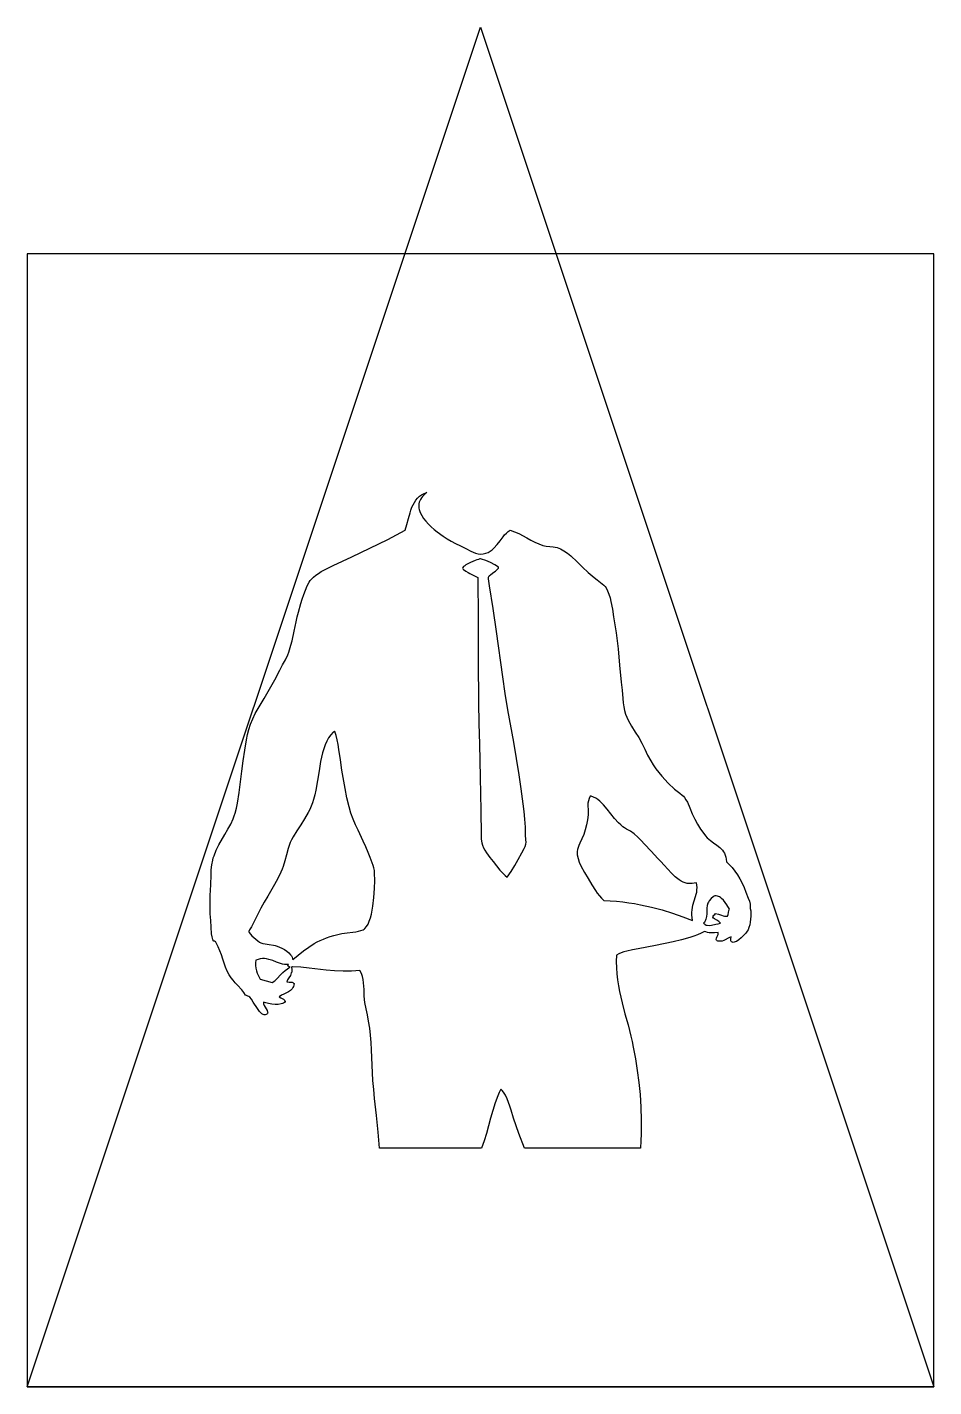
# Model space of a CAD drawing. Extents: x 0 to 2, y 0 to 3.
import ezdxf

# ---------------------------------------------------------------- set-up
doc = ezdxf.new("R2010")
doc.units = 0
doc.layers.add('IMPORT_-_POUR_GUYS_INC_FIN', color=18, linetype='CONTINUOUS')
doc.layers.add('LAYER_1', color=18, linetype='CONTINUOUS')

msp = doc.modelspace()

# ---------------------------------------------------------------- linework, layer by layer
at = {"layer": 'IMPORT_-_POUR_GUYS_INC_FIN'}
for points in [[(0.4121, 1.1719), (0.4171, 1.1841), (0.423, 1.1959), (0.4363, 1.2188), (0.4429, 1.2301), (0.4492, 1.2416), (0.4546, 1.2534), (0.4569, 1.2595), (0.4589, 1.2656), (0.4618, 1.2767), (0.4641, 1.288), (0.4675, 1.3113), (0.4703, 1.3348), (0.4733, 1.3581), (0.4767, 1.3813), (0.48, 1.4046), (0.4839, 1.4278), (0.4862, 1.4393), (0.4889, 1.4506), (0.4926, 1.4622), (0.4974, 1.4738), (0.5031, 1.4853), (0.5093, 1.4966), (0.5224, 1.5186), (0.5288, 1.5292), (0.5346, 1.5395), (0.546, 1.5603), (0.5574, 1.5815), (0.5634, 1.5927), (0.5695, 1.604), (0.5749, 1.6153), (0.5772, 1.6207), (0.579, 1.626), (0.5818, 1.6361), (0.5843, 1.6463), (0.5887, 1.6672), (0.593, 1.6882), (0.5955, 1.6986), (0.5982, 1.7089), (0.6038, 1.7281), (0.6068, 1.7382), (0.6101, 1.7482), (0.6137, 1.7579), (0.6177, 1.767), (0.6222, 1.7752), (0.6245, 1.7788), (0.6271, 1.7821), (0.6314, 1.7867), (0.6365, 1.7909), (0.6423, 1.7949), (0.6486, 1.7987), (0.6619, 1.8057), (0.6751, 1.8122), (0.7158, 1.8317), (0.7561, 1.8506), (0.776, 1.8602), (0.7955, 1.8699), (0.8148, 1.8799), (0.8337, 1.8902), (0.8374, 1.9029), (0.8409, 1.9158), (0.8445, 1.9285), (0.8466, 1.9346), (0.8488, 1.9406), (0.8514, 1.9462), (0.8542, 1.9515), (0.8575, 1.9564), (0.8612, 1.9609), (0.8654, 1.9649), (0.8702, 1.9682), (0.8756, 1.971), (0.8817, 1.9731), (0.878, 1.9702), (0.8747, 1.9673), (0.8719, 1.9643), (0.8695, 1.9612), (0.8676, 1.9581), (0.8661, 1.955), (0.865, 1.9518), (0.8642, 1.9486), (0.8639, 1.9454), (0.8639, 1.9421), (0.8642, 1.9388), (0.8649, 1.9356), (0.8671, 1.929), (0.8703, 1.9225), (0.8745, 1.9161), (0.8794, 1.9098), (0.885, 1.9036), (0.8911, 1.8977), (0.8975, 1.892), (0.9042, 1.8867), (0.9178, 1.877), (0.9265, 1.8714), (0.9355, 1.8661), (0.9452, 1.8609), (0.9562, 1.8554), (0.9673, 1.8497), (0.9784, 1.8438), (0.9839, 1.8413), (0.9893, 1.8392), (0.9945, 1.8379), (0.9994, 1.8374), (1.0059, 1.8379), (1.0116, 1.8391), (1.0168, 1.841), (1.0215, 1.8436), (1.0257, 1.8467), (1.0296, 1.8502), (1.0367, 1.8582), (1.0432, 1.8669), (1.0498, 1.8756), (1.0533, 1.8797), (1.057, 1.8836), (1.0611, 1.8871), (1.0655, 1.8902), (1.0751, 1.8867), (1.0844, 1.8825), (1.1021, 1.8731), (1.1108, 1.8684), (1.1196, 1.8639), (1.1285, 1.8599), (1.1376, 1.8566), (1.145, 1.855), (1.1527, 1.8542), (1.1606, 1.8534), (1.1647, 1.8528), (1.1688, 1.8518), (1.1726, 1.8506), (1.1763, 1.8489), (1.184, 1.8447), (1.1916, 1.8394), (1.1991, 1.8334), (1.2133, 1.8205), (1.2253, 1.8086), (1.2377, 1.7968), (1.2505, 1.7857), (1.2574, 1.7804), (1.2649, 1.7749), (1.2718, 1.769), (1.2747, 1.766), (1.2769, 1.7629), (1.2805, 1.7562), (1.2834, 1.749), (1.2858, 1.7412), (1.2877, 1.7331), (1.2909, 1.7162), (1.2937, 1.6993), (1.2967, 1.6813), (1.2992, 1.6635), (1.3034, 1.628), (1.307, 1.5921), (1.3106, 1.5551), (1.3122, 1.5369), (1.3138, 1.5184), (1.3149, 1.5094), (1.3163, 1.5006), (1.318, 1.4922), (1.3202, 1.4842), (1.3227, 1.4774), (1.3258, 1.4706), (1.3333, 1.4574), (1.3414, 1.4447), (1.349, 1.4326), (1.3559, 1.4199), (1.3623, 1.407), (1.3686, 1.3939), (1.3754, 1.381), (1.3808, 1.3721), (1.3867, 1.3636), (1.3931, 1.3553), (1.3998, 1.3473), (1.414, 1.3322), (1.4283, 1.3185), (1.4337, 1.314), (1.4396, 1.3097), (1.4452, 1.3053), (1.4477, 1.303), (1.4499, 1.3004), (1.4533, 1.2954), (1.4564, 1.2897), (1.462, 1.2773), (1.4672, 1.2645), (1.4699, 1.2583), (1.4727, 1.2524), (1.4788, 1.2412), (1.4853, 1.2306), (1.4924, 1.2206), (1.4963, 1.2159), (1.5003, 1.2116), (1.5071, 1.2055), (1.5141, 1.2002), (1.5211, 1.1951), (1.5277, 1.1899), (1.5307, 1.187), (1.5335, 1.184), (1.536, 1.1807), (1.5381, 1.1772), (1.5399, 1.1732), (1.5412, 1.1689), (1.5421, 1.1641), (1.5424, 1.1587), (1.5487, 1.1526), (1.5549, 1.1456), (1.5609, 1.1379), (1.5667, 1.1295), (1.5721, 1.1205), (1.5771, 1.1111), (1.5817, 1.1014), (1.5856, 1.0914), (1.5908, 1.078), (1.5933, 1.0713), (1.5952, 1.065), (1.5952, 1.0606), (1.5951, 1.058), (1.5952, 1.0554), (1.596, 1.0502), (1.5963, 1.0445), (1.5963, 1.0383), (1.5958, 1.032), (1.595, 1.0256), (1.5939, 1.0195), (1.5923, 1.0137), (1.5904, 1.0086), (1.5885, 1.0053), (1.585, 1.0009), (1.5805, 0.9959), (1.5753, 0.9908), (1.5698, 0.9862), (1.5644, 0.9827), (1.5619, 0.9815), (1.5595, 0.9808), (1.5574, 0.9805), (1.5556, 0.9809), (1.5539, 0.9818), (1.5528, 0.9827), (1.5522, 0.9837), (1.5521, 0.9849), (1.5525, 0.9881), (1.5532, 0.993), (1.5496, 0.9916), (1.5463, 0.99), (1.5401, 0.9863), (1.5367, 0.9847), (1.5329, 0.9835), (1.5285, 0.983), (1.5232, 0.9833), (1.5219, 0.984), (1.521, 0.9848), (1.5204, 0.9858), (1.5202, 0.987), (1.5205, 0.9896), (1.5216, 0.9925), (1.524, 0.9983), (1.5246, 1.0007), (1.5246, 1.0017), (1.5244, 1.0026), (1.5164, 1.0016), (1.5083, 1.0015), (1.5045, 1.0019), (1.5008, 1.0026), (1.4974, 1.0036), (1.4943, 1.005), (1.4867, 1.0011), (1.4787, 0.9976), (1.4704, 0.9943), (1.4617, 0.9914), (1.4437, 0.9861), (1.425, 0.9815), (1.3862, 0.9738), (1.3478, 0.9665), (1.3351, 0.9641), (1.3225, 0.9613), (1.3164, 0.9596), (1.3106, 0.9576), (1.305, 0.9551), (1.2998, 0.9521), (1.2995, 0.9381), (1.2998, 0.9244), (1.3008, 0.911), (1.3023, 0.8979), (1.3043, 0.885), (1.3067, 0.8723), (1.3123, 0.8473), (1.3187, 0.8228), (1.3254, 0.7984), (1.3316, 0.7739), (1.3345, 0.7616), (1.337, 0.7491), (1.3416, 0.7236), (1.3457, 0.6978), (1.3492, 0.6716), (1.352, 0.6447), (1.3538, 0.617), (1.3546, 0.5882), (1.3546, 0.5734), (1.3543, 0.5582), (1.3536, 0.5427), (1.3526, 0.5269), (1.0967, 0.5269), (1.0846, 0.5592), (1.0727, 0.593), (1.0675, 0.6103), (1.0649, 0.619), (1.0621, 0.6275), (1.0589, 0.6356), (1.0551, 0.6433), (1.0506, 0.6504), (1.048, 0.6536), (1.0451, 0.6566), (1.0415, 0.6495), (1.0381, 0.642), (1.0322, 0.6263), (1.027, 0.6098), (1.0223, 0.5929), (1.0177, 0.5759), (1.013, 0.559), (1.0078, 0.5426), (1.005, 0.5346), (1.0019, 0.5269), (0.7773, 0.5269), (0.7744, 0.562), (0.7705, 0.5984), (0.7663, 0.6364), (0.7644, 0.6559), (0.7628, 0.6758), (0.761, 0.7096), (0.7597, 0.7433), (0.7588, 0.7599), (0.7575, 0.776), (0.7557, 0.7917), (0.7532, 0.8068), (0.7504, 0.8204), (0.7476, 0.834), (0.7452, 0.8478), (0.7436, 0.862), (0.743, 0.8769), (0.7427, 0.8843), (0.7421, 0.8916), (0.7412, 0.8988), (0.7396, 0.9057), (0.7373, 0.9123), (0.734, 0.9185), (0.7247, 0.9176), (0.7154, 0.917), (0.6967, 0.9169), (0.678, 0.9179), (0.6593, 0.9195), (0.622, 0.9237), (0.6034, 0.9256), (0.5851, 0.9269), (0.5838, 0.9267), (0.5833, 0.9255), (0.5837, 0.9216), (0.5841, 0.9169), (0.5837, 0.915), (0.5826, 0.9137), (0.5819, 0.9106), (0.5806, 0.9078), (0.5772, 0.9027), (0.574, 0.8979), (0.5732, 0.8956), (0.573, 0.8933), (0.5778, 0.8932), (0.5823, 0.8929), (0.5843, 0.8925), (0.5861, 0.8919), (0.5876, 0.8909), (0.5887, 0.8896), (0.5882, 0.8863), (0.5873, 0.8834), (0.586, 0.8808), (0.5845, 0.8785), (0.5827, 0.8764), (0.5807, 0.8746), (0.5761, 0.8715), (0.5659, 0.8665), (0.5608, 0.8639), (0.5562, 0.8608), (0.5596, 0.8582), (0.5636, 0.8561), (0.5654, 0.855), (0.5671, 0.8537), (0.5685, 0.8521), (0.5694, 0.85), (0.5678, 0.8482), (0.5656, 0.8467), (0.5631, 0.8455), (0.5603, 0.8447), (0.5538, 0.8438), (0.5467, 0.8438), (0.5395, 0.8445), (0.5325, 0.8458), (0.5263, 0.8473), (0.5214, 0.8488), (0.5211, 0.8472), (0.5212, 0.8454), (0.5225, 0.8417), (0.5247, 0.8379), (0.5272, 0.834), (0.5293, 0.8303), (0.5304, 0.8268), (0.5305, 0.8252), (0.53, 0.8237), (0.529, 0.8224), (0.5274, 0.8212), (0.5251, 0.8204), (0.5228, 0.8205), (0.5203, 0.8214), (0.5179, 0.823), (0.5154, 0.8252), (0.5128, 0.8279), (0.5079, 0.8344), (0.4986, 0.8488), (0.4946, 0.855), (0.4913, 0.8596), (0.4892, 0.8611), (0.4867, 0.8622), (0.4841, 0.8632), (0.4817, 0.8644), (0.4779, 0.8704), (0.4736, 0.876), (0.464, 0.8864), (0.4591, 0.8915), (0.4543, 0.8969), (0.4498, 0.9026), (0.4457, 0.9089), (0.4415, 0.9171), (0.4378, 0.9257), (0.4315, 0.9438), (0.4284, 0.953), (0.4251, 0.9621), (0.4213, 0.9711), (0.4169, 0.9797), (0.4164, 0.981), (0.4154, 0.9819), (0.413, 0.983), (0.4117, 0.9836), (0.4106, 0.9843), (0.4099, 0.9854), (0.4097, 0.9869), (0.4079, 0.993), (0.4068, 0.9997), (0.4056, 1.0141), (0.4049, 1.029), (0.4044, 1.0364), (0.4037, 1.0434), (0.4037, 1.0842), (0.4046, 1.0958), (0.4051, 1.1073), (0.4056, 1.1299), (0.4062, 1.1409), (0.4073, 1.1516), (0.4092, 1.162), (0.4105, 1.167)], [(0.9943, 1.7854), (0.9948, 1.6943), (0.9951, 1.6022), (0.9958, 1.5098), (0.9965, 1.4637), (0.9976, 1.4177), (0.9991, 1.3452), (1.0005, 1.2719), (1.001, 1.2541), (1.0014, 1.2357), (1.0014, 1.2174), (1.0018, 1.2086), (1.0029, 1.2005), (1.0044, 1.1949), (1.0068, 1.1893), (1.0098, 1.1838), (1.0133, 1.1783), (1.0208, 1.168), (1.0276, 1.159), (1.035, 1.1494), (1.0425, 1.1402), (1.0504, 1.1318), (1.0546, 1.1279), (1.0591, 1.1243), (1.0676, 1.1371), (1.0756, 1.1501), (1.0833, 1.1637), (1.091, 1.1781), (1.0963, 1.1876), (1.0986, 1.1925), (1.1, 1.1971), (1.1004, 1.2019), (1.1002, 1.2071), (1.0995, 1.2181), (1.099, 1.2352), (1.0978, 1.2523), (1.0963, 1.2693), (1.0943, 1.2863), (1.0899, 1.3193), (1.0853, 1.3505), (1.0796, 1.3867), (1.0734, 1.4225), (1.0605, 1.4934), (1.0547, 1.5299), (1.0495, 1.5668), (1.035, 1.6669), (1.0277, 1.7172), (1.02, 1.7677), (1.0181, 1.778), (1.0175, 1.7828), (1.0176, 1.7863), (1.0183, 1.7877), (1.0194, 1.7892), (1.0226, 1.7921), (1.0295, 1.7973), (1.0328, 1.7999), (1.036, 1.8024), (1.0385, 1.8051), (1.0394, 1.8066), (1.04, 1.8082), (1.0316, 1.8138), (1.022, 1.8188), (1.0119, 1.8231), (1.0019, 1.8263), (1.0002, 1.8266), (0.9985, 1.8266), (0.9953, 1.8258), (0.992, 1.8244), (0.9886, 1.823), (0.9832, 1.821), (0.9781, 1.8187), (0.9738, 1.8166), (0.968, 1.8135), (0.9651, 1.8117), (0.9627, 1.8098), (0.9611, 1.808), (0.9605, 1.8063), (0.961, 1.8047), (0.9625, 1.8031), (0.9673, 1.7998), (0.9727, 1.7969), (0.9767, 1.7949), (0.9854, 1.7898)], [(0.5154, 0.9797), (0.5201, 0.9783), (0.5249, 0.9773), (0.5341, 0.9761), (0.543, 0.9748), (0.5473, 0.9739), (0.5514, 0.9725), (0.562, 0.9679), (0.5673, 0.9649), (0.5724, 0.9616), (0.5771, 0.9577), (0.5811, 0.9532), (0.5828, 0.9508), (0.5842, 0.9482), (0.5854, 0.9454), (0.5862, 0.9425), (0.598, 0.9525), (0.6095, 0.9618), (0.6211, 0.9703), (0.6333, 0.978), (0.6397, 0.9815), (0.6464, 0.9848), (0.6533, 0.9879), (0.6606, 0.9908), (0.6684, 0.9935), (0.6765, 0.9959), (0.6852, 0.9981), (0.6943, 1.0002), (0.706, 1.0018), (0.7186, 1.0031), (0.7249, 1.004), (0.7308, 1.0051), (0.7363, 1.0066), (0.7412, 1.0086), (0.7432, 1.0098), (0.7451, 1.0114), (0.7487, 1.0156), (0.7519, 1.021), (0.7547, 1.0274), (0.7572, 1.0348), (0.7593, 1.0429), (0.7611, 1.0516), (0.7627, 1.0607), (0.7649, 1.0799), (0.7662, 1.0992), (0.7666, 1.1175), (0.7664, 1.1335), (0.7659, 1.1392), (0.7648, 1.1449), (0.7632, 1.1506), (0.7613, 1.1563), (0.7567, 1.1676), (0.752, 1.1791), (0.7468, 1.1917), (0.7413, 1.2039), (0.7299, 1.2279), (0.7243, 1.2401), (0.7191, 1.2528), (0.7142, 1.266), (0.71, 1.28), (0.7052, 1.2998), (0.7011, 1.3199), (0.6943, 1.3605), (0.6911, 1.3833), (0.6877, 1.4062), (0.6858, 1.4172), (0.6837, 1.4276), (0.6814, 1.4372), (0.6788, 1.4458), (0.6776, 1.4458), (0.6768, 1.4454), (0.6761, 1.4449), (0.6751, 1.4446), (0.6697, 1.4386), (0.6649, 1.4319), (0.6608, 1.4245), (0.6573, 1.4164), (0.6542, 1.4079), (0.6516, 1.3988), (0.6494, 1.3893), (0.6474, 1.3794), (0.6438, 1.3589), (0.6405, 1.3378), (0.6367, 1.3165), (0.6345, 1.306), (0.6319, 1.2957), (0.6296, 1.2883), (0.6268, 1.2811), (0.6236, 1.274), (0.6199, 1.267), (0.6119, 1.2534), (0.6034, 1.24), (0.5949, 1.2268), (0.587, 1.2138), (0.5834, 1.2072), (0.5803, 1.2007), (0.5776, 1.1941), (0.5754, 1.1875), (0.5718, 1.1738), (0.5684, 1.1608), (0.5647, 1.1483), (0.5625, 1.1421), (0.5598, 1.1359), (0.553, 1.1217), (0.5457, 1.1083), (0.5306, 1.0823), (0.5229, 1.0693), (0.5154, 1.0558), (0.508, 1.0417), (0.501, 1.0266), (0.4946, 1.0153), (0.4907, 1.0084), (0.4889, 1.005), (0.4892, 1.0039), (0.4899, 1.0025), (0.4923, 0.9991), (0.4959, 0.9952), (0.5002, 0.9912), (0.509, 0.9838), (0.5127, 0.9812)], [(1.2373, 1.1215), (1.2453, 1.1079), (1.2534, 1.0952), (1.2577, 1.0893), (1.2622, 1.0837), (1.267, 1.0784), (1.2721, 1.0734), (1.2863, 1.0726), (1.3002, 1.0714), (1.3137, 1.07), (1.3269, 1.0682), (1.3399, 1.0661), (1.3526, 1.0638), (1.3772, 1.0584), (1.4009, 1.0521), (1.4239, 1.045), (1.4461, 1.0372), (1.4679, 1.029), (1.4666, 1.0352), (1.4661, 1.041), (1.4661, 1.0467), (1.4666, 1.0521), (1.4687, 1.0625), (1.4716, 1.0723), (1.4746, 1.0819), (1.4759, 1.0867), (1.4769, 1.0916), (1.4776, 1.0965), (1.4777, 1.1015), (1.4774, 1.1066), (1.4763, 1.1119), (1.4716, 1.1114), (1.4669, 1.1107), (1.4618, 1.1102), (1.4589, 1.1103), (1.4559, 1.1107), (1.4516, 1.1118), (1.4472, 1.1135), (1.4429, 1.1158), (1.4385, 1.1186), (1.4298, 1.1254), (1.4212, 1.1334), (1.4051, 1.1507), (1.3978, 1.1589), (1.3911, 1.1659), (1.3764, 1.1816), (1.3619, 1.1977), (1.3546, 1.2055), (1.347, 1.2129), (1.3392, 1.2198), (1.331, 1.226), (1.3223, 1.2308), (1.3179, 1.2331), (1.3142, 1.2356), (1.3093, 1.2397), (1.3046, 1.2441), (1.2958, 1.2539), (1.2874, 1.2642), (1.2793, 1.2746), (1.2712, 1.2842), (1.2671, 1.2886), (1.2629, 1.2925), (1.2586, 1.296), (1.2541, 1.299), (1.2494, 1.3013), (1.2445, 1.3029), (1.2421, 1.3029), (1.2395, 1.2979), (1.2379, 1.2928), (1.2371, 1.2878), (1.2369, 1.2827), (1.2373, 1.2724), (1.2374, 1.2673), (1.2373, 1.262), (1.2359, 1.251), (1.2337, 1.2399), (1.2308, 1.2291), (1.2277, 1.2188), (1.2237, 1.2089), (1.2192, 1.1993), (1.217, 1.1947), (1.2152, 1.1902), (1.2139, 1.1858), (1.2133, 1.1815), (1.2132, 1.1776), (1.2135, 1.1736), (1.2151, 1.1656), (1.2178, 1.1575), (1.2213, 1.1496), (1.2295, 1.1346)], [(1.5292, 1.023), (1.5275, 1.0251), (1.5256, 1.0269), (1.5211, 1.03), (1.5165, 1.0328), (1.5143, 1.0344), (1.5124, 1.0362), (1.5135, 1.0387), (1.5151, 1.0407), (1.5169, 1.0425), (1.5184, 1.0446), (1.5252, 1.0429), (1.5319, 1.0404), (1.5351, 1.0394), (1.5384, 1.0386), (1.5416, 1.0383), (1.5448, 1.0386), (1.5461, 1.0424), (1.547, 1.0466), (1.548, 1.0507), (1.5487, 1.0526), (1.5496, 1.0542), (1.5435, 1.0635), (1.54, 1.0686), (1.5362, 1.0735), (1.532, 1.0778), (1.5298, 1.0796), (1.5275, 1.081), (1.525, 1.0822), (1.5225, 1.0829), (1.5199, 1.0832), (1.5172, 1.083), (1.5156, 1.0824), (1.5136, 1.0811), (1.5088, 1.0771), (1.5044, 1.0722), (1.5027, 1.0697), (1.5015, 1.0674), (1.5002, 1.0621), (1.4996, 1.0561), (1.499, 1.0436), (1.4984, 1.0375), (1.4973, 1.0319), (1.4964, 1.0293), (1.4952, 1.027), (1.4938, 1.0248), (1.4919, 1.023), (1.4938, 1.0212), (1.4958, 1.0199), (1.4979, 1.0189), (1.5, 1.0183), (1.5045, 1.0178), (1.5093, 1.0183), (1.5191, 1.0206), (1.5242, 1.0219)], [(0.5142, 0.8992), (0.5275, 0.8958), (0.5406, 0.8921), (0.546, 0.8958), (0.5509, 0.9001), (0.5597, 0.9096), (0.5641, 0.9143), (0.5689, 0.9187), (0.5742, 0.9226), (0.5771, 0.9243), (0.5803, 0.9257), (0.5777, 0.9268), (0.5754, 0.928), (0.5747, 0.9287), (0.5746, 0.9295), (0.5752, 0.9305), (0.5766, 0.9317), (0.5722, 0.9315), (0.5677, 0.9319), (0.5634, 0.9328), (0.559, 0.9339), (0.5503, 0.937), (0.5416, 0.9403), (0.5327, 0.9431), (0.5282, 0.9441), (0.5236, 0.9447), (0.519, 0.9448), (0.5143, 0.9444), (0.5095, 0.9432), (0.5046, 0.9413), (0.5037, 0.9353), (0.5037, 0.9294), (0.5045, 0.9236), (0.5058, 0.9182), (0.5076, 0.9129), (0.5097, 0.908)]]:
    msp.add_lwpolyline(points, close=True, dxfattribs=at)
at = {"layer": 'LAYER_1'}
for points in [[(0, 0), (1, 3), (2, 0)], [(0, 0), (2, 0), (2, 2.5), (0, 2.5)]]:
    msp.add_lwpolyline(points, close=True, dxfattribs=at)

doc.saveas('drawing.dxf')
